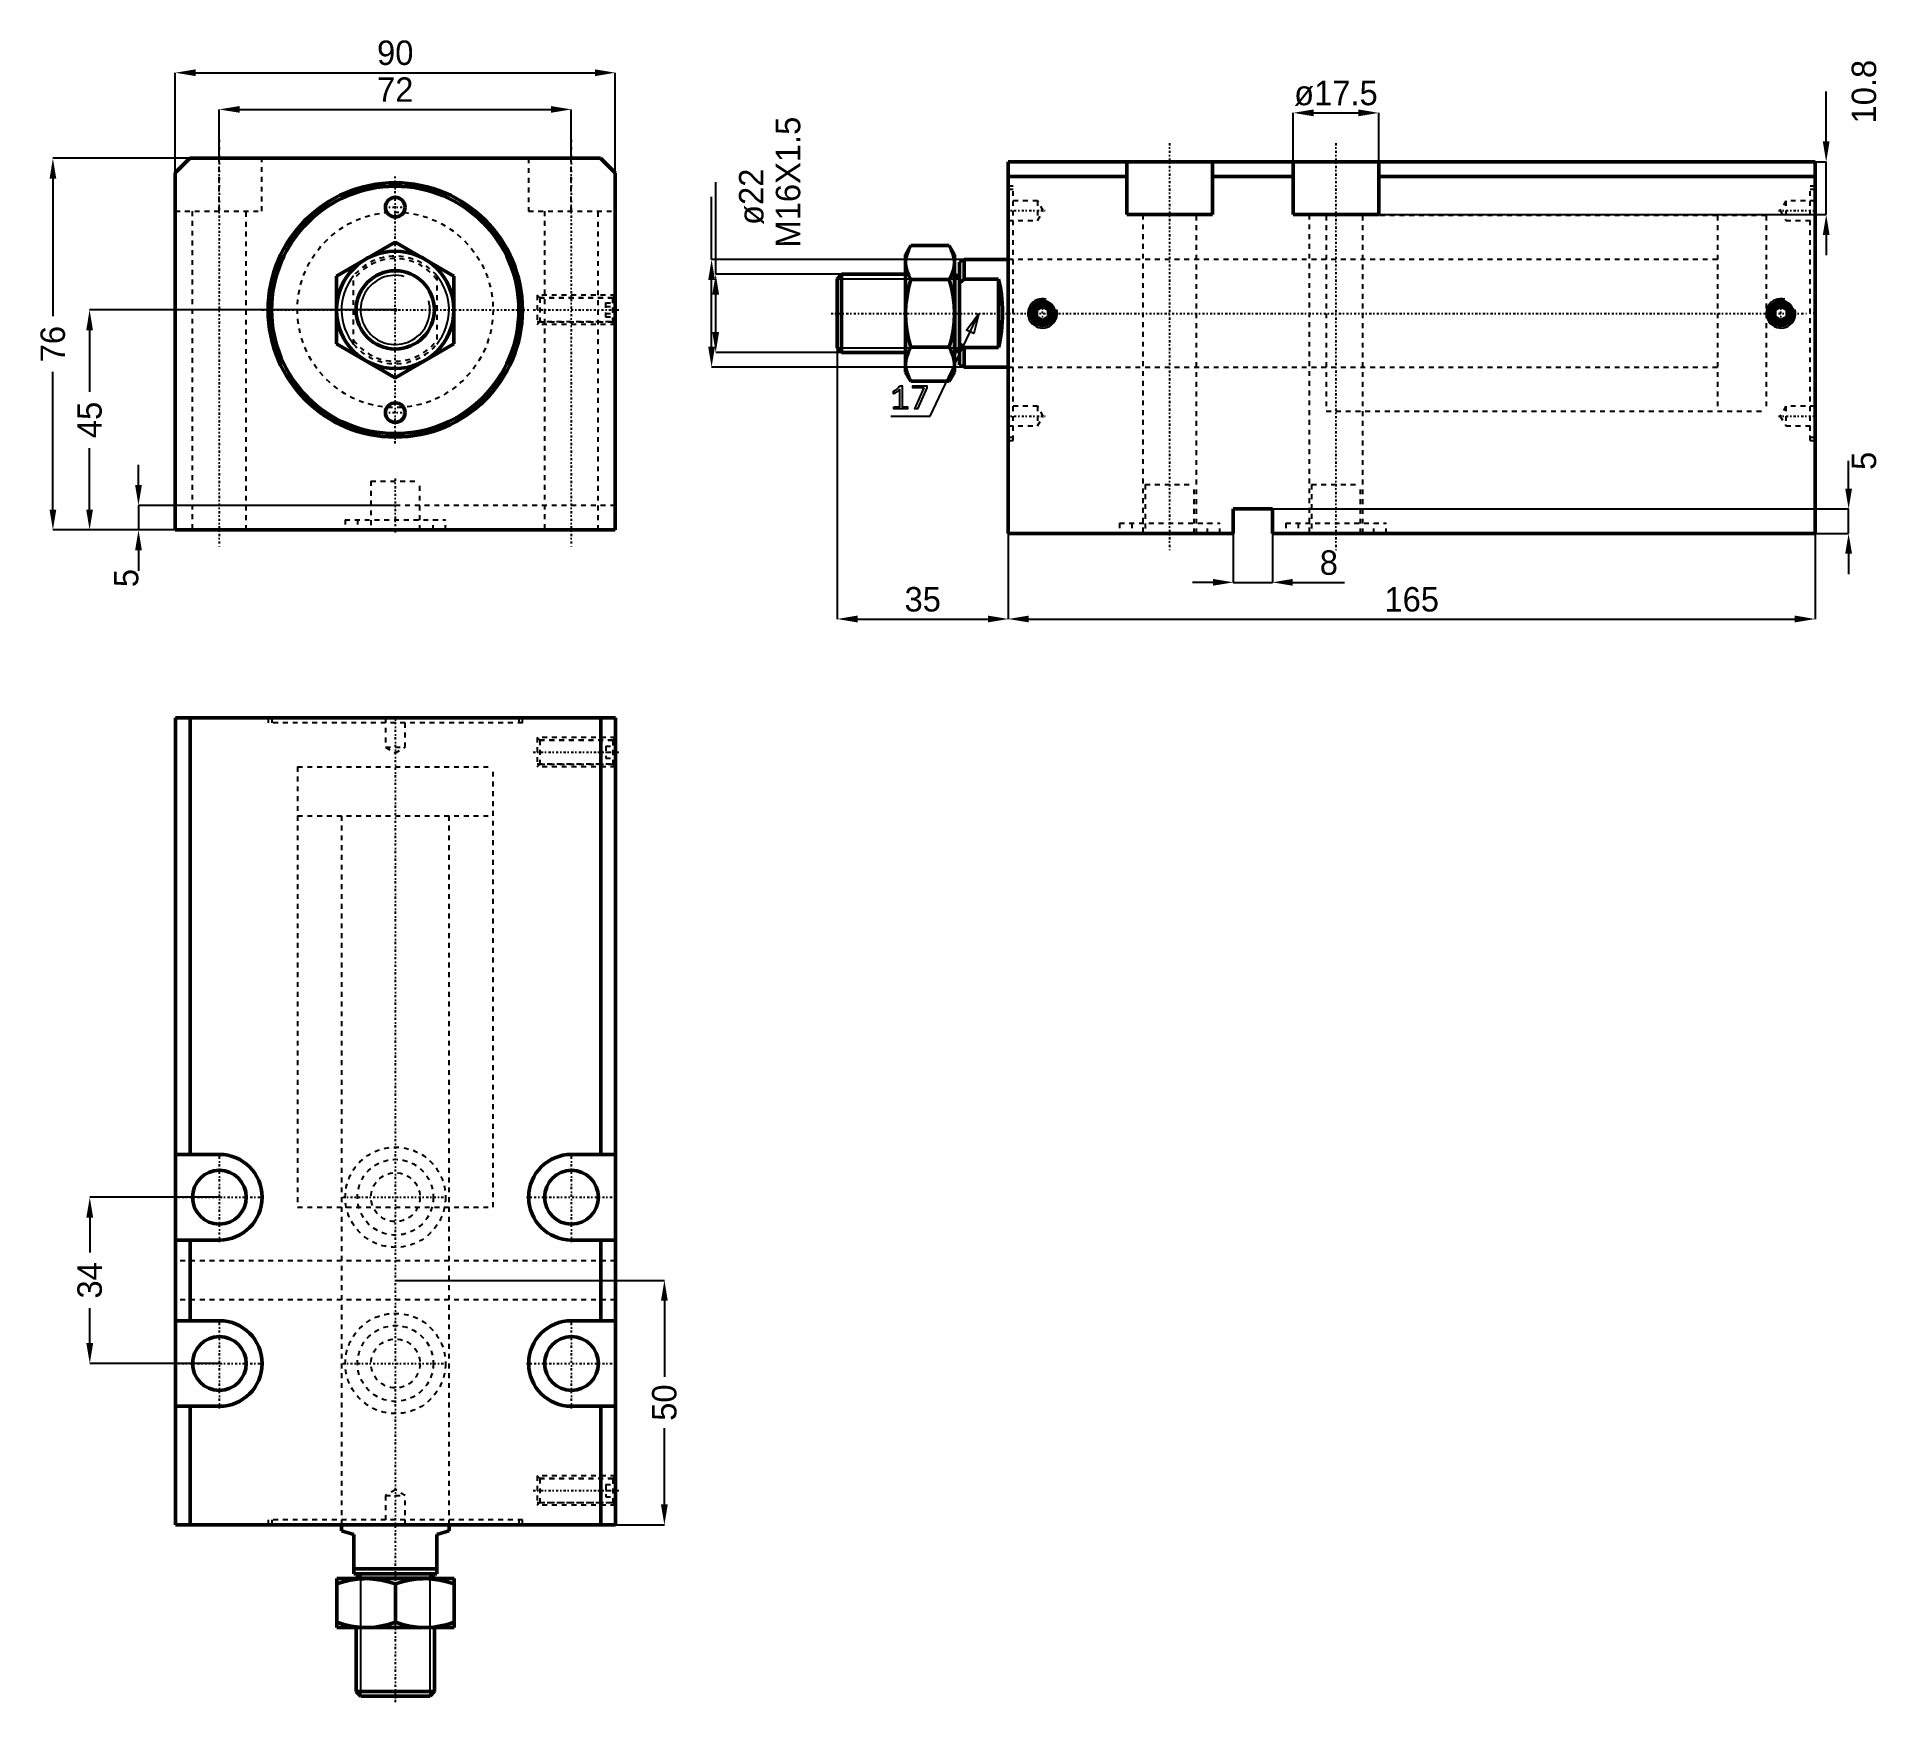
# Model space of a CAD drawing. Header units: millimetres. Extents: x -73 to 304, y -285 to 56.
import ezdxf

# ---------------------------------------------------------------- set-up
doc = ezdxf.new("R2010")
doc.units = ezdxf.units.MM
doc.linetypes.add('Center', pattern=[1.5, 0.45, -0.5, 0.05, -0.5])
doc.linetypes.add('Dashed', pattern=[2, 1, -1])
for name, color, linetype, lineweight in [('2d ConnectionPoints', 7, 'Continuous', 50), ('AM_0', 7, 'Continuous', 50), ('AM_5', 3, 'Continuous', 25), ('AM_7', 7, 'Center', 25), ('AM_9', 6, 'Dashed', 25)]:
    doc.layers.add(name, color=color, linetype=linetype, lineweight=lineweight)
doc.dimstyles.new('ISO-25', dxfattribs={"dimtxt": 2.5, "dimasz": 2.5, "dimexe": 1.25, "dimexo": 0.625, "dimtad": 1, "dimtxsty": 'Standard', "dimcen": 2.5, "dimadec": 0, "dimazin": 0, "dimtfac": 1, "dimtmove": 0, "dimatfit": 3, "dimfxl": 0, "dimarcsym": 0})

# ---------------------------------------------------------------- blocks, each defined once
blk = doc.blocks.new('1_JECX_MF_EXLA_40_80_0_rod__0_in_JECX_MF_160_EXLA_40_80_0__0')
at = {"layer": 'AM_0'}
for p, q in [((-12, 6.93), (0, 13.86)), ((0, 13.86), (12, 6.93)), ((-12, -6.93), (-12, 6.93)), ((12, 6.93), (12, -6.93)), ((0, -13.86), (-12, -6.93)), ((12, -6.93), (0, -13.86))]:
    blk.add_line(p, q, dxfattribs=at)
for radius in [12, 8]:
    blk.add_circle((0, 0), radius, dxfattribs=at)
at = {"layer": 'AM_5'}
blk.add_arc((0, 0), 7.08, 75, 15, dxfattribs=at)
at = {"layer": 'AM_9'}
for p, q in [((-8.5, -6.98), (-8.5, 6.98)), ((8.5, 6.98), (8.5, -6.98))]:
    blk.add_line(p, q, dxfattribs=at)
for points in [[(-8.5, 6.98), (-9.08, 6.21), (-9.58, 5.4), (-10.02, 4.54), (-10.38, 3.65), (-10.65, 2.74), (-10.85, 1.8), (-10.97, 0.84), (-11, -0.12), (-10.95, -1.07), (-10.81, -2.02), (-10.59, -2.96), (-10.3, -3.87), (-9.92, -4.75), (-9.47, -5.6), (-8.94, -6.4), (-8.5, -6.98)], [(8.5, -6.98), (9.08, -6.21), (9.58, -5.4), (10.02, -4.54), (10.38, -3.65), (10.65, -2.74), (10.85, -1.8), (10.97, -0.84), (11, 0.12), (10.95, 1.07), (10.81, 2.02), (10.59, 2.96), (10.3, 3.87), (9.92, 4.75), (9.47, 5.6), (8.94, 6.4), (8.5, 6.98)]]:
    blk.add_lwpolyline(points, dxfattribs=at)
for radius, start, end in [(11, 39.4006, 140.5994), (10.5, 35.9506, 144.0494), (10.5, 215.9506, 324.0494), (11, 219.4006, 320.5994)]:
    blk.add_arc((0, 0), radius, start, end, dxfattribs=at)
blk = doc.blocks.new('2_JECX_MF_EXLA_40_80_0_body__0_in_JECX_MF_160_EXLA_40_80_0__0')
at = {"layer": 'AM_0'}
for p, q in [((-42, 31), (-45, 28)), ((42, 31), (-42, 31)), ((45, 28), (42, 31)), ((-45, 28), (-45, -45)), ((45, -45), (45, 28)), ((-45, -45), (45, -45))]:
    blk.add_line(p, q, dxfattribs=at)
for centre, radius in [((0, 0), 26), ((0, 0), 25.3), ((0, 21), 2), ((0, -21), 2)]:
    blk.add_circle(centre, radius, dxfattribs=at)
at = {"layer": 'AM_5', "linetype": 'Dashed'}
for p, q in [((45, 3), (29, 3)), ((45, -3), (29, -3))]:
    blk.add_line(p, q, dxfattribs=at)
at = {"layer": 'AM_7'}
for p, q in [((-36, 34.8), (-36, -48.8)), ((36, 34.8), (36, -48.8)), ((0, -27.3), (0, 27.3)), ((-2.1, 21), (2.1, 21)), ((-27.3, 0), (27.3, 0)), ((28.2, 0), (45.8, 0)), ((-2.1, -21), (2.1, -21)), ((0, -34.5), (0, -45.5))]:
    blk.add_line(p, q, dxfattribs=at)
at = {"layer": 'AM_9'}
for p, q in [((-36, 20.2), (-36, 31)), ((-27.25, 20.2), (-27.25, 31)), ((27.25, 31), (27.25, 20.2)), ((36, 20.2), (36, 31)), ((-45, 20.2), (-27.25, 20.2)), ((-41.5, 20.2), (-41.5, -45)), ((-30.5, -45), (-30.5, 20.2)), ((27.25, 20.2), (45, 20.2)), ((30.5, 20.2), (30.5, -45)), ((41.5, -45), (41.5, 20.2)), ((29.54, 2.46), (29, 3)), ((29, 3), (29, -3)), ((44.5, 2.4), (29, 2.4)), ((44.46, 2.46), (29.54, 2.46)), ((29.54, 2.46), (29.54, -2.46)), ((43, 1.44), (45, 1.44)), ((43, 1.44), (43, -1.44)), ((43, 0.72), (45, 0.72)), ((45, 3), (44.46, 2.46)), ((44.46, 2.46), (44.46, -2.46)), ((45, 1.9), (44.5, 2.4)), ((44.5, 2.4), (44.5, -2.4)), ((29, -2.4), (44.5, -2.4)), ((29, -3), (29.54, -2.46)), ((29.54, -2.46), (44.46, -2.46)), ((43, -0.72), (45, -0.72)), ((43, -1.44), (45, -1.44)), ((44.46, -2.46), (45, -3)), ((44.5, -2.4), (45, -1.9)), ((-5, -35), (5, -35)), ((-5, -35), (-5, -45)), ((5, -45), (5, -35)), ((45, -40), (-45, -40)), ((-10.25, -42.9), (10.25, -42.9)), ((-10.25, -42.9), (-10.25, -45)), ((-7.75, -42.9), (-7.75, -45)), ((7.75, -45), (7.75, -42.9)), ((10.25, -45), (10.25, -42.9))]:
    blk.add_line(p, q, dxfattribs=at)
blk.add_circle((0, 0), 20, dxfattribs=at)
blk = doc.blocks.new('*D3')
at = {"layer": 'AM_5', "color": 0, "lineweight": -2}
for p, q in [((-45, 28), (-45, 48.5)), ((-40.83, 48.5), (40.83, 48.5)), ((45, 28), (45, 48.5))]:
    blk.add_line(p, q, dxfattribs=at)
at = {"layer": 'AM_5', "color": 0}
for points in [[(-40.83, 49.19), (-40.83, 47.81), (-45, 48.5)], [(40.83, 47.81), (40.83, 49.19), (45, 48.5)]]:
    blk.add_solid(points, dxfattribs=at)
at = {"layer": 'Defpoints', "color": 0}
for p in [(45, 48.5), (-45, 28), (45, 28)]:
    blk.add_point(p, dxfattribs=at)
at = {"layer": 'AM_5', "color": 0, "insert": (0, 52.55), "char_height": 5, "attachment_point": 5}
blk.add_mtext('90', dxfattribs=at)
blk = doc.blocks.new('*D4')
at = {"layer": 'AM_5', "color": 0, "lineweight": -2}
for p, q in [((-36, 31), (-36, 41)), ((-31.83, 41), (31.83, 41)), ((36, 31), (36, 41))]:
    blk.add_line(p, q, dxfattribs=at)
at = {"layer": 'AM_5', "color": 0}
for points in [[(-31.83, 41.69), (-31.83, 40.31), (-36, 41)], [(31.83, 40.31), (31.83, 41.69), (36, 41)]]:
    blk.add_solid(points, dxfattribs=at)
at = {"layer": 'Defpoints', "color": 0}
for p in [(36, 41), (-36, 31), (36, 31)]:
    blk.add_point(p, dxfattribs=at)
at = {"layer": 'AM_5', "color": 0, "insert": (0, 45.05), "char_height": 5, "attachment_point": 5}
blk.add_mtext('72', dxfattribs=at)
blk = doc.blocks.new('*D5')
at = {"layer": 'AM_5', "color": 0, "lineweight": -2}
for p, q in [((-42, 31), (-70, 31)), ((-70, 26.83), (-70, -1.31)), ((-70, -40.83), (-70, -12.69)), ((-45, -45), (-70, -45))]:
    blk.add_line(p, q, dxfattribs=at)
at = {"layer": 'AM_5', "color": 0}
for points in [[(-69.31, 26.83), (-70.69, 26.83), (-70, 31)], [(-70.69, -40.83), (-69.31, -40.83), (-70, -45)]]:
    blk.add_solid(points, dxfattribs=at)
at = {"layer": 'Defpoints', "color": 0}
for p in [(-42, 31), (-70, -45), (-45, -45)]:
    blk.add_point(p, dxfattribs=at)
at = {"layer": 'AM_5', "color": 0, "insert": (-70, -7), "char_height": 5, "attachment_point": 5, "rotation": 90}
blk.add_mtext('76', dxfattribs=at)
blk = doc.blocks.new('*D6')
at = {"layer": 'AM_5', "color": 0, "lineweight": -2}
for p, q in [((0, 0), (-62.5, 0)), ((-62.5, -4.17), (-62.5, -16.75)), ((-62.5, -40.83), (-62.5, -28.25)), ((-45, -45), (-62.5, -45))]:
    blk.add_line(p, q, dxfattribs=at)
at = {"layer": 'AM_5', "color": 0}
for points in [[(-61.81, -4.17), (-63.19, -4.17), (-62.5, 0)], [(-63.19, -40.83), (-61.81, -40.83), (-62.5, -45)]]:
    blk.add_solid(points, dxfattribs=at)
at = {"layer": 'Defpoints', "color": 0}
for p in [(0, 0), (-62.5, -45), (-45, -45)]:
    blk.add_point(p, dxfattribs=at)
at = {"layer": 'AM_5', "color": 0, "insert": (-62.5, -22.5), "char_height": 5, "attachment_point": 5, "rotation": 90}
blk.add_mtext('45', dxfattribs=at)
blk = doc.blocks.new('*D7')
at = {"layer": 'AM_5', "color": 0, "lineweight": -2}
for p, q in [((-52.5, -35.83), (-52.5, -31.67)), ((0, -40), (-52.5, -40)), ((-52.5, -40), (-52.5, -45)), ((-45, -45), (-52.5, -45)), ((-52.5, -49.17), (-52.5, -53.33))]:
    blk.add_line(p, q, dxfattribs=at)
at = {"layer": 'AM_5', "color": 0}
for points in [[(-53.19, -35.83), (-51.81, -35.83), (-52.5, -40)], [(-51.81, -49.17), (-53.19, -49.17), (-52.5, -45)]]:
    blk.add_solid(points, dxfattribs=at)
at = {"layer": 'Defpoints', "color": 0}
for p in [(0, -40), (-52.5, -45), (-45, -45)]:
    blk.add_point(p, dxfattribs=at)
at = {"layer": 'AM_5', "color": 0, "insert": (-55, -54.83), "char_height": 5, "attachment_point": 5, "rotation": 90}
blk.add_mtext('5', dxfattribs=at)
blk = doc.blocks.new('1_JECX_MF_EXLA_40_80_0_rod__0_in_JECX_MF_160_EXLA_40_80_0__4')
at = {"layer": 'AM_0'}
for p, q in [((-11, 0), (-11, -1.19)), ((11, -1.19), (11, 0)), ((-8.5, -2), (-11, -1.19)), ((-8.5, -10), (-8.5, -2)), ((11, -1.19), (8.5, -2)), ((8.5, -2), (8.5, -10)), ((-12, -11), (12, -11)), ((-12, -21), (-12, -11)), ((-8.5, -9), (8.5, -9)), ((-8.5, -10), (8.5, -10)), ((-7.08, -10), (-8, -10.92)), ((-8, -10.92), (8, -10.92)), ((-8, -10.92), (-8, -11)), ((8, -10.92), (7.08, -10)), ((8, -11), (8, -10.92)), ((12, -11), (12, -21)), ((0, -19.93), (0, -12.07)), ((-12, -21), (12, -21)), ((-8, -21), (-8, -34.08)), ((8, -34.08), (8, -21)), ((-8, -34.08), (-7.08, -35)), ((-8, -34.08), (8, -34.08)), ((-7.08, -35), (7.08, -35)), ((7.08, -35), (8, -34.08))]:
    blk.add_line(p, q, dxfattribs=at)
for points in [[(-6, -11), (-6.43, -11.01), (-7.83, -11.11), (-9.22, -11.32), (-10.62, -11.65), (-12, -12.07)], [(0, -12.07), (-1.46, -11.63), (-2.94, -11.29), (-4.46, -11.08), (-6, -11)], [(6, -11), (5.57, -11.01), (4.17, -11.11), (2.78, -11.32), (1.38, -11.65), (0, -12.07)], [(12, -12.07), (10.54, -11.63), (9.06, -11.29), (7.54, -11.08), (6, -11)], [(-12, -19.93), (-10.54, -20.37), (-9.06, -20.71), (-7.54, -20.92), (-6, -21)], [(-6, -21), (-5.57, -20.99), (-4.17, -20.89), (-2.78, -20.68), (-1.38, -20.35), (0, -19.93)], [(0, -19.93), (1.46, -20.37), (2.94, -20.71), (4.46, -20.92), (6, -21)], [(6, -21), (6.43, -20.99), (7.83, -20.89), (9.22, -20.68), (10.62, -20.35), (12, -19.93)]]:
    blk.add_lwpolyline(points, dxfattribs=at)
at = {"layer": 'AM_5'}
for p, q in [((-7.08, -35), (-7.08, -10)), ((7.08, -35), (7.08, -10))]:
    blk.add_line(p, q, dxfattribs=at)
at = {"layer": 'AM_7'}
blk.add_line((0, -36.25), (0, 165.36), dxfattribs=at)
at = {"layer": 'AM_9'}
for p, q in [((-20, 155), (20, 155)), ((-20, 155), (-20, 145)), ((20, 145), (20, 155)), ((-20, 145), (20, 145)), ((-11, 145), (-11, 0)), ((11, 0), (11, 145))]:
    blk.add_line(p, q, dxfattribs=at)
blk = doc.blocks.new('2_JECX_MF_EXLA_40_80_0_body__0_in_JECX_MF_160_EXLA_40_80_0__4')
at = {"layer": 'AM_0'}
for p, q in [((45, 165), (-45, 165)), ((-45, 165), (-45, 0)), ((-42, 165), (-42, 75.75)), ((42, 165), (42, 75.75)), ((45, 165), (45, 0)), ((-36, 75.75), (-45, 75.75)), ((45, 75.75), (36, 75.75)), ((-45, 58.25), (-36, 58.25)), ((-42, 58.25), (-42, 41.75)), ((36, 58.25), (45, 58.25)), ((42, 58.25), (42, 41.75)), ((-36, 41.75), (-45, 41.75)), ((45, 41.75), (36, 41.75)), ((-45, 24.25), (-36, 24.25)), ((-42, 24.25), (-42, 0)), ((36, 24.25), (45, 24.25)), ((42, 24.25), (42, 0)), ((45, 0), (-45, 0))]:
    blk.add_line(p, q, dxfattribs=at)
for centre in [(-36, 67), (36, 67), (-36, 33), (36, 33)]:
    blk.add_circle(centre, 5.5, dxfattribs=at)
for centre, start, end in [((-36, 67), 270, 90), ((36, 67), 90, 270), ((-36, 33), 270, 90), ((36, 33), 90, 270)]:
    blk.add_arc(centre, 8.75, start, end, dxfattribs=at)
at = {"layer": 'AM_5', "linetype": 'Dashed'}
for p, q in [((45, 161), (29, 161)), ((45, 155), (29, 155)), ((45, 10), (29, 10)), ((45, 4), (29, 4))]:
    blk.add_line(p, q, dxfattribs=at)
at = {"layer": 'AM_7'}
for p, q in [((28.2, 158), (45.8, 158)), ((-36, 57.8125), (-36, 76.1875)), ((36, 57.8125), (36, 76.1875)), ((-45.1875, 67), (-26.8125, 67)), ((-10.7625, 67), (10.7625, 67)), ((26.8125, 67), (45.1875, 67)), ((-36, 23.8125), (-36, 42.1875)), ((36, 23.8125), (36, 42.1875)), ((-45.1875, 33), (-26.8125, 33)), ((-10.7625, 33), (10.7625, 33)), ((26.8125, 33), (45.1875, 33)), ((28.2, 7), (45.8, 7))]:
    blk.add_line(p, q, dxfattribs=at)
at = {"layer": 'AM_9'}
for p, q in [((-26, 165), (-26, 164)), ((26, 164), (-26, 164)), ((-25.3, 165), (-25.3, 164)), ((-2, 165), (-2, 159)), ((2, 159), (2, 165)), ((25.3, 164), (25.3, 165)), ((26, 164), (26, 165)), ((-2, 159), (2, 159)), ((-2, 159), (0, 157.8453)), ((0, 157.8453), (2, 159)), ((29, 161), (29, 155)), ((29.5415, 160.4585), (29, 161)), ((44.5, 160.4), (29, 160.4)), ((44.4585, 160.4585), (29.5415, 160.4585)), ((29.5415, 160.4585), (29.5415, 155.5415)), ((43, 159.25), (45, 159.25)), ((43, 159.25), (43, 156.75)), ((45, 161), (44.4585, 160.4585)), ((44.4585, 160.4585), (44.4585, 155.5415)), ((44.5, 160.4), (44.5, 155.6)), ((45, 159.9), (44.5, 160.4)), ((-20, 155), (20, 155)), ((-20, 155), (-20, 65)), ((20, 65), (20, 155)), ((29, 155.6), (44.5, 155.6)), ((29, 155), (29.5415, 155.5415)), ((29.5415, 155.5415), (44.4585, 155.5415)), ((43, 158), (45, 158)), ((43, 156.75), (45, 156.75)), ((44.4585, 155.5415), (45, 155)), ((44.5, 155.6), (45, 156.1)), ((-20, 65), (20, 65)), ((-11, 65), (-11, 0)), ((11, 0), (11, 65)), ((45, 54), (-45, 54)), ((45, 46), (-45, 46)), ((29, 10), (29, 4)), ((29.5415, 9.4585), (29, 10)), ((44.5, 9.4), (29, 9.4)), ((44.4585, 9.4585), (29.5415, 9.4585)), ((29.5415, 9.4585), (29.5415, 4.5415)), ((43, 8.25), (45, 8.25)), ((43, 8.25), (43, 5.75)), ((45, 10), (44.4585, 9.4585)), ((44.4585, 9.4585), (44.4585, 4.5415)), ((45, 8.9), (44.5, 9.4)), ((44.5, 9.4), (44.5, 4.6)), ((0, 7.1547), (-2, 6)), ((-2, 6), (-2, 0)), ((-2, 6), (2, 6)), ((2, 6), (0, 7.1547)), ((2, 0), (2, 6)), ((29, 4.6), (44.5, 4.6)), ((29, 4), (29.5415, 4.5415)), ((29.5415, 4.5415), (44.4585, 4.5415)), ((43, 7), (45, 7)), ((43, 5.75), (45, 5.75)), ((44.4585, 4.5415), (45, 4)), ((44.5, 4.6), (45, 5.1)), ((26, 1), (-26, 1)), ((-26, 1), (-26, 0)), ((-25.3, 1), (-25.3, 0)), ((25.3, 0), (25.3, 1)), ((26, 0), (26, 1))]:
    blk.add_line(p, q, dxfattribs=at)
for centre, radius in [((0, 67), 10.25), ((0, 67), 7.75), ((0, 67), 5), ((0, 33), 10.25), ((0, 33), 7.75), ((0, 33), 5)]:
    blk.add_circle(centre, radius, dxfattribs=at)
blk = doc.blocks.new('*D13')
at = {"layer": 'AM_5', "color": 0, "lineweight": -2}
for p, q in [((0.04, -198.45), (55.04, -198.45)), ((55.04, -202.61), (55.04, -218.2)), ((55.04, -244.28), (55.04, -228.7)), ((45.04, -248.45), (55.04, -248.45))]:
    blk.add_line(p, q, dxfattribs=at)
at = {"layer": 'AM_5', "color": 0}
for points in [[(54.34, -202.61), (55.73, -202.61), (55.04, -198.45)], [(54.34, -244.28), (55.73, -244.28), (55.04, -248.45)]]:
    blk.add_solid(points, dxfattribs=at)
at = {"layer": 'Defpoints', "color": 0}
for p in [(0.04, -198.45), (55.04, -198.45), (45.04, -248.45)]:
    blk.add_point(p, dxfattribs=at)
at = {"layer": 'AM_5', "color": 0, "insert": (55.04, -223.45), "char_height": 5, "attachment_point": 5, "rotation": 90}
blk.add_mtext('50', dxfattribs=at)
blk = doc.blocks.new('*D14')
at = {"layer": 'AM_5', "color": 0, "lineweight": -2}
for p, q in [((-35.96, -181.45), (-62.46, -181.45)), ((-62.46, -185.61), (-62.46, -192.78)), ((-62.46, -211.28), (-62.46, -204.11)), ((-35.96, -215.45), (-62.46, -215.45))]:
    blk.add_line(p, q, dxfattribs=at)
at = {"layer": 'AM_5', "color": 0}
for points in [[(-63.16, -185.61), (-61.77, -185.61), (-62.46, -181.45)], [(-63.16, -211.28), (-61.77, -211.28), (-62.46, -215.45)]]:
    blk.add_solid(points, dxfattribs=at)
at = {"layer": 'Defpoints', "color": 0}
for p in [(-62.46, -181.45), (-35.96, -181.45), (-35.96, -215.45)]:
    blk.add_point(p, dxfattribs=at)
at = {"layer": 'AM_5', "color": 0, "insert": (-62.46, -198.45), "char_height": 5, "attachment_point": 5, "rotation": 90}
blk.add_mtext('34', dxfattribs=at)
blk = doc.blocks.new('1_JECX_MF_EXLA_40_80_0_rod__0_in_JECX_MF_160_EXLA_40_80_0__2')
at = {"layer": 'AM_0'}
for p, q in [((-19.93, 13.86), (-21, 12)), ((-21, 12), (-21, -12)), ((-19.93, 13.86), (-12.07, 13.86)), ((-11, 12), (-12.07, 13.86)), ((-11, 12), (-11, -12)), ((-34.08, 8), (-35, 7.08)), ((-34.08, 8), (-34.08, -8)), ((-21, 8), (-34.08, 8)), ((-10.92, 8), (-11, 8)), ((-10, 7.08), (-10.92, 8)), ((-10.92, 8), (-10.92, -8)), ((-9, 11), (-10, 10.5)), ((-10, 10.5), (-10, -10.5)), ((0, 11), (-9, 11)), ((-9, 11), (-9, 6.98)), ((-35, 7.08), (-35, -7.08)), ((-19.93, 6.93), (-12.07, 6.93)), ((-9, 6.98), (-10, 6.16)), ((-2, 6.98), (-9, 6.98)), ((-2, 6.98), (-2, -6.98)), ((-35, -7.08), (-34.08, -8)), ((-19.93, -6.93), (-12.07, -6.93)), ((-10.92, -8), (-10, -7.08)), ((-10, -6.16), (-9, -6.98)), ((-9, -6.98), (-2, -6.98)), ((-9, -6.98), (-9, -11)), ((-34.08, -8), (-21, -8)), ((-11, -8), (-10.92, -8)), ((-10, -10.5), (-9, -11)), ((-9, -11), (0, -11)), ((-21, -12), (-19.93, -13.86)), ((-19.93, -13.86), (-12.07, -13.86)), ((-12.07, -13.86), (-11, -12))]:
    blk.add_line(p, q, dxfattribs=at)
for points in [[(-19.93, 13.86), (-20.37, 13.01), (-20.71, 12.16), (-20.92, 11.28), (-21, 10.39)], [(-11, 10.39), (-11.01, 10.64), (-11.11, 11.45), (-11.32, 12.25), (-11.65, 13.06), (-12.07, 13.86)], [(-21, 10.39), (-20.99, 10.15), (-20.89, 9.34), (-20.68, 8.53), (-20.35, 7.73), (-19.93, 6.93)], [(-12.07, 6.93), (-11.63, 7.77), (-11.29, 8.63), (-11.08, 9.51), (-11, 10.39)], [(-19.93, 6.93), (-20.37, 5.25), (-20.7, 3.54), (-20.92, 1.79), (-21, 0.02), (-21, 0)], [(-11, 0), (-11.07, 1.74), (-11.28, 3.46), (-11.62, 5.21), (-12.07, 6.93)], [(-2, -6.98), (-1.81, -6.21), (-1.65, -5.4), (-1.51, -4.54), (-1.39, -3.65), (-1.3, -2.74), (-1.24, -1.8), (-1.2, -0.84), (-1.19, 0.12), (-1.2, 1.07), (-1.25, 2.02), (-1.32, 2.96), (-1.42, 3.87), (-1.54, 4.75), (-1.69, 5.6), (-1.86, 6.4), (-2, 6.98)], [(-21, 0), (-20.93, -1.74), (-20.72, -3.46), (-20.38, -5.21), (-19.93, -6.93)], [(-12.07, -6.93), (-11.63, -5.25), (-11.3, -3.54), (-11.08, -1.79), (-11, -0.02), (-11, 0)], [(-19.93, -6.93), (-20.37, -7.77), (-20.71, -8.63), (-20.92, -9.51), (-21, -10.39)], [(-11, -10.39), (-11.01, -10.15), (-11.11, -9.34), (-11.32, -8.53), (-11.65, -7.73), (-12.07, -6.93)], [(-21, -10.39), (-20.99, -10.64), (-20.89, -11.45), (-20.68, -12.25), (-20.35, -13.06), (-19.93, -13.86)], [(-12.07, -13.86), (-11.63, -13.01), (-11.29, -12.16), (-11.08, -11.28), (-11, -10.39)]]:
    blk.add_lwpolyline(points, dxfattribs=at)
at = {"layer": 'AM_5'}
for p, q in [((-35, 7.08), (-10, 7.08)), ((-35, -7.08), (-10, -7.08))]:
    blk.add_line(p, q, dxfattribs=at)
at = {"layer": 'AM_7'}
blk.add_line((-36.25, 0), (163.25, 0), dxfattribs=at)
at = {"layer": 'AM_9'}
for p, q in [((155, 20), (145, 20)), ((145, 20), (145, -20)), ((155, 20), (155, -20)), ((145, 11), (0, 11)), ((0, -11), (145, -11)), ((145, -20), (155, -20))]:
    blk.add_line(p, q, dxfattribs=at)
blk = doc.blocks.new('2_JECX_MF_EXLA_40_80_0_body__0_in_JECX_MF_160_EXLA_40_80_0__2')
at = {"layer": 'AM_0'}
for p, q in [((0, -45), (0, 31)), ((165, 31), (0, 31)), ((24.25, 31), (24.25, 20.2)), ((41.75, 20.2), (41.75, 31)), ((58.25, 31), (58.25, 20.2)), ((75.75, 20.2), (75.75, 31)), ((165, -45), (165, 31)), ((24.25, 28), (0, 28)), ((58.25, 28), (41.75, 28)), ((165, 28), (75.75, 28)), ((24.25, 20.2), (41.75, 20.2)), ((58.25, 20.2), (75.75, 20.2)), ((7, 1.44), (5.75, 0.72)), ((5.75, 0.72), (5.75, -0.72)), ((8.25, 0.72), (7, 1.44)), ((8.25, -0.72), (8.25, 0.72)), ((158, 1.44), (156.75, 0.72)), ((156.75, 0.72), (156.75, -0.72)), ((159.25, 0.72), (158, 1.44)), ((159.25, -0.72), (159.25, 0.72)), ((5.75, -0.72), (7, -1.44)), ((7, -1.44), (8.25, -0.72)), ((156.75, -0.72), (158, -1.44)), ((158, -1.44), (159.25, -0.72)), ((54, -40), (46, -40)), ((46, -40), (46, -45)), ((54, -45), (54, -40)), ((46, -45), (0, -45)), ((165, -45), (54, -45))]:
    blk.add_line(p, q, dxfattribs=at)
for centre, radius in [((7, 0), 2.46), ((7, 0), 2.4), ((7, 0), 1.9), ((158, 0), 2.46), ((158, 0), 2.4), ((158, 0), 1.9)]:
    blk.add_circle(centre, radius, dxfattribs=at)
at = {"layer": 'AM_5'}
for centre in [(7, 0), (158, 0)]:
    blk.add_arc(centre, 3, 75, 15, dxfattribs=at)
at = {"layer": 'AM_7'}
for p, q in [((33, 34.8), (33, -48.8)), ((67, 34.8), (67, -48.8)), ((-0.36, 21), (7.51, 21)), ((157.49, 21), (165.36, 21)), ((7, -3.15), (7, 3.15)), ((158, -3.15), (158, 3.15)), ((165.05, 0), (163.95, 0)), ((-0.36, -21), (7.51, -21)), ((157.49, -21), (165.36, -21))]:
    blk.add_line(p, q, dxfattribs=at)
at = {"layer": 'AM_9'}
for p, q in [((1, 26), (0, 26)), ((1, 25.3), (0, 25.3)), ((6, 23), (0, 23)), ((1, -26), (1, 26)), ((7.15, 21), (6, 23)), ((6, 23), (6, 19)), ((159, 23), (157.85, 21)), ((165, 23), (159, 23)), ((159, 23), (159, 19)), ((164, -26), (164, 26)), ((165, 26), (164, 26)), ((165, 25.3), (164, 25.3)), ((0, 19), (6, 19)), ((6, 19), (7.15, 21)), ((27.5, 20.2), (27.5, -45)), ((38.5, -45), (38.5, 20.2)), ((61.5, 20.2), (61.5, -45)), ((155, 20), (65, 20)), ((65, 20), (65, -20)), ((72.5, -45), (72.5, 20.2)), ((155, 20), (155, -20)), ((157.85, 21), (159, 19)), ((159, 19), (165, 19)), ((65, 11), (0, 11)), ((0, -11), (65, -11)), ((6, -19), (0, -19)), ((7.15, -21), (6, -19)), ((6, -19), (6, -23)), ((6, -23), (7.15, -21)), ((65, -20), (155, -20)), ((159, -19), (157.85, -21)), ((157.85, -21), (159, -23)), ((165, -19), (159, -19)), ((159, -19), (159, -23)), ((0, -23), (6, -23)), ((0, -25.3), (1, -25.3)), ((0, -26), (1, -26)), ((159, -23), (165, -23)), ((164, -25.3), (165, -25.3)), ((164, -26), (165, -26)), ((28, -35), (38, -35)), ((28, -35), (28, -45)), ((38, -45), (38, -35)), ((62, -35), (72, -35)), ((62, -35), (62, -45)), ((72, -45), (72, -35)), ((22.75, -42.9), (43.25, -42.9)), ((22.75, -42.9), (22.75, -45)), ((25.25, -42.9), (25.25, -45)), ((40.75, -45), (40.75, -42.9)), ((43.25, -45), (43.25, -42.9)), ((56.75, -42.9), (77.25, -42.9)), ((56.75, -42.9), (56.75, -45)), ((59.25, -42.9), (59.25, -45)), ((74.75, -45), (74.75, -42.9)), ((77.25, -45), (77.25, -42.9))]:
    blk.add_line(p, q, dxfattribs=at)
blk = doc.blocks.new('*D26')
at = {"layer": 'AM_5', "color": 0, "lineweight": -2}
for p, q in [((183.61, 30.29), (183.61, 40.29)), ((187.78, 40.29), (196.94, 40.29)), ((201.11, 30.29), (201.11, 40.29))]:
    blk.add_line(p, q, dxfattribs=at)
at = {"layer": 'AM_5', "color": 0}
for points in [[(187.78, 40.99), (187.78, 39.6), (183.61, 40.29)], [(196.94, 40.99), (196.94, 39.6), (201.11, 40.29)]]:
    blk.add_solid(points, dxfattribs=at)
at = {"layer": 'Defpoints', "color": 0}
for p in [(201.11, 40.29), (183.61, 30.29), (201.11, 30.29)]:
    blk.add_point(p, dxfattribs=at)
at = {"layer": 'AM_5', "color": 0, "insert": (192.36, 44.29), "char_height": 5, "attachment_point": 5}
blk.add_mtext('ø17.5', dxfattribs=at)
blk = doc.blocks.new('*D27')
at = {"layer": 'AM_5', "color": 0, "lineweight": -2}
for p, q in [((292.61, 34.46), (292.61, 44.63)), ((201.11, 30.29), (292.61, 30.29)), ((292.61, 19.49), (292.61, 30.29)), ((201.11, 19.49), (292.61, 19.49)), ((292.61, 15.33), (292.61, 11.16))]:
    blk.add_line(p, q, dxfattribs=at)
at = {"layer": 'AM_5', "color": 0}
for points in [[(291.91, 34.46), (293.3, 34.46), (292.61, 30.29)], [(291.91, 15.33), (293.3, 15.33), (292.61, 19.49)]]:
    blk.add_solid(points, dxfattribs=at)
at = {"layer": 'Defpoints', "color": 0}
for p in [(201.11, 30.29), (292.61, 30.29), (201.11, 19.49)]:
    blk.add_point(p, dxfattribs=at)
at = {"layer": 'AM_5', "color": 0, "insert": (300.36, 44.63), "char_height": 5, "attachment_point": 5, "rotation": 90}
blk.add_mtext('10.8', dxfattribs=at)
blk = doc.blocks.new('*D28')
at = {"layer": 'AM_5', "color": 0, "lineweight": -2}
for p, q in [((125.36, -45.71), (125.36, -63.21)), ((290.36, -45.71), (290.36, -63.21)), ((129.53, -63.21), (286.19, -63.21))]:
    blk.add_line(p, q, dxfattribs=at)
at = {"layer": 'AM_5', "color": 0}
for points in [[(129.53, -62.51), (129.53, -63.9), (125.36, -63.21)], [(286.19, -62.51), (286.19, -63.9), (290.36, -63.21)]]:
    blk.add_solid(points, dxfattribs=at)
at = {"layer": 'Defpoints', "color": 0}
for p in [(125.36, -45.71), (290.36, -45.71), (290.36, -63.21)]:
    blk.add_point(p, dxfattribs=at)
at = {"layer": 'AM_5', "color": 0, "insert": (207.86, -59.21), "char_height": 5, "attachment_point": 5}
blk.add_mtext('165', dxfattribs=at)
blk = doc.blocks.new('*D29')
at = {"layer": 'AM_5', "color": 0, "lineweight": -2}
for p, q in [((90.36, -0.71), (90.36, -63.21)), ((125.36, -45.71), (125.36, -63.21)), ((94.53, -63.21), (121.19, -63.21))]:
    blk.add_line(p, q, dxfattribs=at)
at = {"layer": 'AM_5', "color": 0}
for points in [[(94.53, -62.51), (94.53, -63.9), (90.36, -63.21)], [(121.19, -62.51), (121.19, -63.9), (125.36, -63.21)]]:
    blk.add_solid(points, dxfattribs=at)
at = {"layer": 'Defpoints', "color": 0}
for p in [(90.36, -0.71), (125.36, -45.71), (125.36, -63.21)]:
    blk.add_point(p, dxfattribs=at)
at = {"layer": 'AM_5', "color": 0, "insert": (107.86, -59.21), "char_height": 5, "attachment_point": 5}
blk.add_mtext('35', dxfattribs=at)
blk = doc.blocks.new('*D30')
at = {"layer": 'AM_5', "color": 0, "lineweight": -2}
for p, q in [((64.69, 10.29), (64.69, 23.13)), ((116.36, 10.29), (64.69, 10.29)), ((64.69, -7.54), (64.69, 6.13)), ((116.36, -11.71), (64.69, -11.71))]:
    blk.add_line(p, q, dxfattribs=at)
at = {"layer": 'AM_5', "color": 0}
for points in [[(64, 6.13), (65.39, 6.13), (64.69, 10.29)], [(64, -7.54), (65.39, -7.54), (64.69, -11.71)]]:
    blk.add_solid(points, dxfattribs=at)
at = {"layer": 'Defpoints', "color": 0}
for p in [(64.69, 10.29), (116.36, 10.29), (116.36, -11.71)]:
    blk.add_point(p, dxfattribs=at)
at = {"layer": 'AM_5', "color": 0, "insert": (72.86, 23.13), "char_height": 5, "attachment_point": 5, "rotation": 90}
blk.add_mtext('ø22', dxfattribs=at)
blk = doc.blocks.new('*D31')
at = {"layer": 'AM_5', "color": 0, "lineweight": -2}
for p, q in [((65.53, 7.29), (65.53, 26.13)), ((91.28, 7.29), (65.53, 7.29)), ((65.53, -4.54), (65.53, 3.13)), ((91.36, -8.71), (65.53, -8.71))]:
    blk.add_line(p, q, dxfattribs=at)
at = {"layer": 'AM_5', "color": 0}
for points in [[(64.83, 3.13), (66.22, 3.13), (65.53, 7.29)], [(64.83, -4.54), (66.22, -4.54), (65.53, -8.71)]]:
    blk.add_solid(points, dxfattribs=at)
at = {"layer": 'Defpoints', "color": 0}
for p in [(65.53, 7.29), (91.28, 7.29), (91.36, -8.71)]:
    blk.add_point(p, dxfattribs=at)
at = {"layer": 'AM_5', "color": 0, "insert": (80.36, 26.13), "char_height": 5, "attachment_point": 5, "rotation": 90}
blk.add_mtext('M16X1.5', dxfattribs=at)
blk = doc.blocks.new('*D32')
at = {"layer": 'AM_5', "color": 0, "lineweight": -2}
for p, q in [((171.36, -40.71), (171.36, -55.71)), ((179.36, -45.71), (179.36, -55.71)), ((167.19, -55.71), (163.03, -55.71)), ((171.36, -55.71), (179.36, -55.71)), ((183.53, -55.71), (194.08, -55.71))]:
    blk.add_line(p, q, dxfattribs=at)
at = {"layer": 'AM_5', "color": 0}
for points in [[(167.19, -55.01), (167.19, -56.4), (171.36, -55.71)], [(183.53, -55.01), (183.53, -56.4), (179.36, -55.71)]]:
    blk.add_solid(points, dxfattribs=at)
at = {"layer": 'Defpoints', "color": 0}
for p in [(171.36, -40.71), (179.36, -45.71), (179.36, -55.71)]:
    blk.add_point(p, dxfattribs=at)
at = {"layer": 'AM_5', "color": 0, "insert": (190.91, -51.71), "char_height": 5, "attachment_point": 5}
blk.add_mtext('8', dxfattribs=at)
blk = doc.blocks.new('*D33')
at = {"layer": 'AM_5', "color": 0, "lineweight": -2}
for p, q in [((297.19, -36.54), (297.19, -30.87)), ((171.36, -40.71), (297.19, -40.71)), ((297.19, -45.71), (297.19, -40.71)), ((179.36, -45.71), (297.19, -45.71)), ((297.19, -49.87), (297.19, -54.04))]:
    blk.add_line(p, q, dxfattribs=at)
at = {"layer": 'AM_5', "color": 0}
for points in [[(296.5, -36.54), (297.89, -36.54), (297.19, -40.71)], [(296.5, -49.87), (297.89, -49.87), (297.19, -45.71)]]:
    blk.add_solid(points, dxfattribs=at)
at = {"layer": 'Defpoints', "color": 0}
for p in [(171.36, -40.71), (179.36, -45.71), (297.19, -45.71)]:
    blk.add_point(p, dxfattribs=at)
at = {"layer": 'AM_5', "color": 0, "insert": (300.36, -30.87), "char_height": 5, "attachment_point": 5, "rotation": 90}
blk.add_mtext('5', dxfattribs=at)

msp = doc.modelspace()

# ---------------------------------------------------------------- linework, layer by layer
at = {"layer": '2d ConnectionPoints'}
for p in [(0, 0), (125.359, -0.706), (0.037, -248.446)]:
    msp.add_point(p, dxfattribs=at)
at = {"layer": 'AM_5'}
for p, q in [((109.359, -21.706), (119.359, -0.706)), ((101.359, -21.706), (109.359, -21.706))]:
    msp.add_line(p, q, dxfattribs=at)
for points in [[(119.359, -0.706), (118.32, -4.827), (116.815, -4.11), (119.359, -0.706)], [(101.967, -19.79), (103.163, -19.79), (103.163, -16.274), (103.163, -16.274), (103.099, -16.339), (102.99, -16.44), (102.99, -16.44), (102.867, -16.545), (102.776, -16.618), (102.776, -16.618), (102.682, -16.691), (102.541, -16.794), (102.541, -16.794), (102.398, -16.89), (102.302, -16.95), (102.302, -16.95), (102.208, -17.004), (102.078, -17.07), (102.078, -17.07), (101.961, -17.117), (101.889, -17.138), (101.889, -16.644), (101.889, -16.644), (101.978, -16.602), (102.118, -16.522), (102.118, -16.522), (102.265, -16.422), (102.368, -16.344), (102.368, -16.344), (102.472, -16.26), (102.622, -16.13), (102.622, -16.13), (102.767, -15.996), (102.861, -15.903), (102.861, -15.903), (102.949, -15.812), (103.068, -15.684), (103.068, -15.684), (103.17, -15.566), (103.228, -15.494), (103.644, -15.494), (103.644, -19.79), (104.729, -19.79), (104.729, -20.206), (101.967, -20.206), (101.967, -19.79)], [(108.161, -15.949), (105.853, -15.949), (105.853, -15.494), (108.7, -15.494), (108.7, -15.949), (106.763, -20.206), (106.23, -20.206), (108.161, -15.949)]]:
    msp.add_lwpolyline(points, dxfattribs=at)

# ---------------------------------------------------------------- block references
for name, p in [('2_JECX_MF_EXLA_40_80_0_body__0_in_JECX_MF_160_EXLA_40_80_0__0', (0, 0)), ('2_JECX_MF_EXLA_40_80_0_body__0_in_JECX_MF_160_EXLA_40_80_0__2', (125.359, -0.706)), ('1_JECX_MF_EXLA_40_80_0_rod__0_in_JECX_MF_160_EXLA_40_80_0__2', (125.359, -0.706)), ('1_JECX_MF_EXLA_40_80_0_rod__0_in_JECX_MF_160_EXLA_40_80_0__0', (0, 0)), ('2_JECX_MF_EXLA_40_80_0_body__0_in_JECX_MF_160_EXLA_40_80_0__4', (0.037, -248.446)), ('1_JECX_MF_EXLA_40_80_0_rod__0_in_JECX_MF_160_EXLA_40_80_0__4', (0.037, -248.446))]:
    msp.add_blockref(name, p)

# ---------------------------------------------------------------- dimensions: what is measured, and where the dimension line sits
for base, p1, p2, text, picture, middle in [((45, 48.5), (-45, 28), (45, 28), '90', '*D3', (0, 48.5)), ((36, 41), (-36, 31), (36, 31), '72', '*D4', (0, 41)), ((201.109, 40.294), (183.609, 30.294), (201.109, 30.294), 'ø17.5', '*D26', (192.359, 40.294)), ((125.359, -63.206), (90.359, -0.706), (125.359, -45.706), '35', '*D29', (107.859, -63.206)), ((179.359, -55.706), (171.359, -40.706), (179.359, -45.706), '8', '*D32', (190.915, -55.706)), ((290.359, -63.206), (125.359, -45.706), (290.359, -45.706), '165', '*D28', (207.859, -63.206))]:
    dim = msp.add_linear_dim(base=base, p1=p1, p2=p2, text=text, dimstyle='ISO-25', override={"dimtxt": 5, "dimasz": 4.166667, "dimexe": 0, "dimexo": 0, "dimgap": 1.5}, dxfattribs=at)
    dim.commit()
    dim.dimension.update_dxf_attribs({"geometry": picture, "text_midpoint": middle, "dimtype": 160})
for base, p1, p2, text, picture, middle in [((292.609, 30.294), (201.109, 19.494), (201.109, 30.294), '10.8', '*D27', (300.359, 44.627)), ((65.526, 7.294), (91.359, -8.706), (91.279, 7.294), 'M16X1.5', '*D31', (80.359, 26.127)), ((-70, -45), (-42, 31), (-45, -45), '76', '*D5', (-70, -7)), ((64.693, 10.294), (116.359, -11.706), (116.359, 10.294), 'ø22', '*D30', (72.859, 23.127)), ((-62.5, -45), (0, 0), (-45, -45), '45', '*D6', (-62.5, -22.5)), ((297.193, -45.706), (171.359, -40.706), (179.359, -45.706), '5', '*D33', (300.359, -30.873)), ((-52.5, -45), (0, -40), (-45, -45), '5', '*D7', (-55, -54.833)), ((-62.463, -181.446), (-35.963, -215.446), (-35.963, -181.446), '34', '*D14', (-62.463, -198.446)), ((55.037, -198.446), (45.037, -248.446), (0.037, -198.446), '50', '*D13', (55.037, -223.446))]:
    dim = msp.add_linear_dim(base=base, p1=p1, p2=p2, angle=90, text=text, dimstyle='ISO-25', override={"dimtxt": 5, "dimasz": 4.166667, "dimexe": 0, "dimexo": 0, "dimgap": 1.5}, dxfattribs=at)
    dim.commit()
    dim.dimension.update_dxf_attribs({"geometry": picture, "text_midpoint": middle, "dimtype": 160, "text_rotation": 90})

doc.saveas('drawing.dxf')
